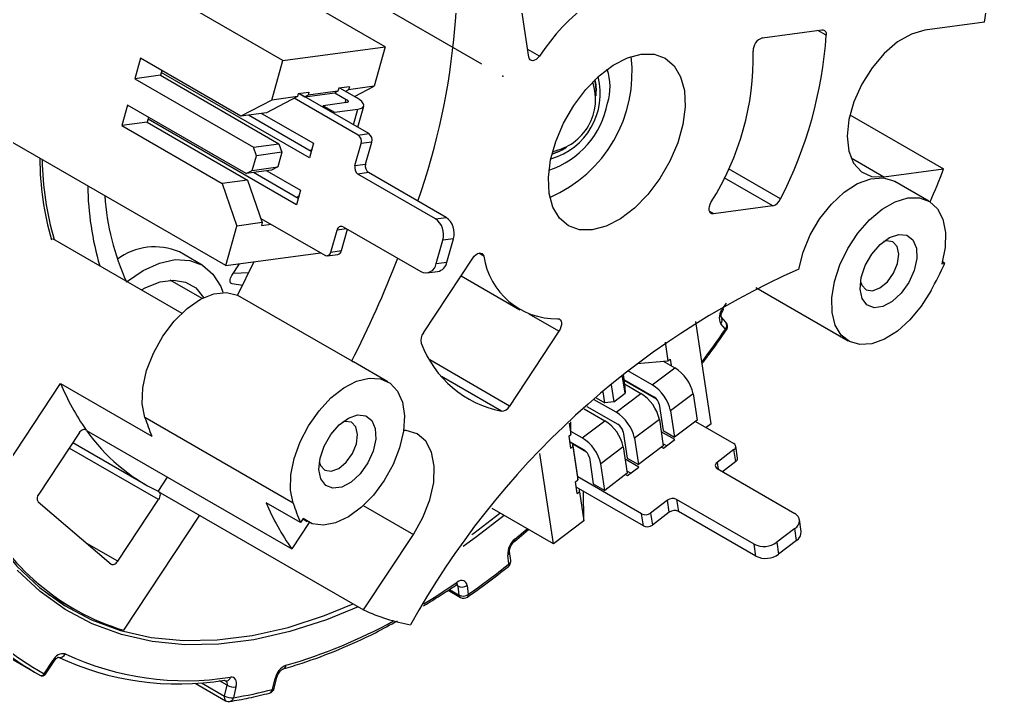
# Model space of a CAD drawing. Header units: millimetres. Extents: x 2517 to 4431, y 863 to 2540.
# Drawn here: x 3175.08 to 3193.18, y 1568.63 to 1581.31 of the extents above; entities that cross this region are included whole.
import ezdxf

# ---------------------------------------------------------------- set-up
doc = ezdxf.new("R2010")
doc.units = ezdxf.units.MM
doc.layers.add('实线', color=7, linetype='Continuous', lineweight=25)

msp = doc.modelspace()

# ---------------------------------------------------------------- linework, layer by layer
at = {"layer": '实线'}
for p, q in [((3183.6813, 1580.4802), (3168.418, 1589.2915)), ((3179.9809, 1580.5492), (3175.4837, 1583.1454)), ((3181.8822, 1580.804), (3177.8639, 1583.1237)), ((3184.5556, 1580.6123), (3184.3706, 1581.8548)), ((3193.0306, 1581.2603), (3191.9178, 1581.1111)), ((3188.9012, 1580.9693), (3190.0057, 1581.1173)), ((3190.0871, 1581.0185), (3189.9329, 1581.1075)), ((3179.9809, 1580.5492), (3181.8822, 1580.804)), ((3181.8822, 1580.804), (3181.6769, 1580.0681)), ((3184.7532, 1580.628), (3184.5345, 1580.7543)), ((3177.3326, 1580.5907), (3177.2262, 1580.2091)), ((3179.1994, 1579.513), (3177.3326, 1580.5907)), ((3179.7757, 1579.8133), (3179.9809, 1580.5492)), ((3177.7015, 1580.2728), (3177.2262, 1580.2091)), ((3177.7267, 1580.3632), (3177.7015, 1580.2728)), ((3177.7015, 1580.2728), (3179.9077, 1578.9992)), ((3180.4744, 1578.7353), (3177.7167, 1580.3273)), ((3177.2262, 1580.2091), (3179.4324, 1578.9355)), ((3181.2168, 1580.0589), (3181.0188, 1580.0323)), ((3181.6769, 1580.0681), (3181.2016, 1580.0044)), ((3181.2168, 1580.0589), (3181.2016, 1580.0044)), ((3181.3114, 1579.8777), (3181.6769, 1580.0681)), ((3180.251, 1579.877), (3179.6747, 1579.5767)), ((3180.251, 1579.877), (3179.7757, 1579.8133)), ((3180.2662, 1579.9315), (3180.251, 1579.877)), ((3180.2662, 1579.9315), (3180.4642, 1579.958)), ((3181.5793, 1579.1877), (3180.2863, 1579.9342)), ((3180.2863, 1579.9342), (3180.3914, 1579.8735)), ((3180.3914, 1579.8735), (3180.9459, 1579.9478)), ((3180.449, 1579.9035), (3180.3914, 1579.8735)), ((3181.0036, 1579.9778), (3180.449, 1579.9035)), ((3180.4642, 1579.958), (3180.449, 1579.9035)), ((3181.0036, 1579.9778), (3180.9459, 1579.9478)), ((3180.9459, 1579.9478), (3181.1581, 1579.8253)), ((3181.0188, 1580.0323), (3181.0036, 1579.9778)), ((3181.3561, 1579.8519), (3181.0388, 1580.035)), ((3181.2016, 1580.0044), (3181.144, 1579.9743)), ((3185.8087, 1579.8889), (3185.8087, 1579.9869)), ((3177.0894, 1579.7184), (3176.9829, 1579.3368)), ((3179.2955, 1578.4448), (3177.0894, 1579.7184)), ((3179.7757, 1579.8133), (3179.1994, 1579.513)), ((3181.3813, 1579.1612), (3180.1934, 1579.8469)), ((3180.7212, 1579.6831), (3180.728, 1579.7073)), ((3181.1637, 1579.7657), (3180.728, 1579.7073)), ((3180.728, 1579.7073), (3180.9401, 1579.5849)), ((3181.1406, 1579.7626), (3181.1581, 1579.8253)), ((3181.3732, 1579.3067), (3181.4834, 1579.7019)), ((3179.6747, 1579.5767), (3179.1994, 1579.513)), ((3180.5083, 1578.8566), (3179.3388, 1579.5317)), ((3179.5857, 1579.5648), (3180.5504, 1579.0079)), ((3180.9334, 1579.5606), (3180.9401, 1579.5849)), ((3180.9401, 1579.5849), (3181.3758, 1579.6433)), ((3181.2946, 1579.3521), (3181.3758, 1579.6433)), ((3190.528, 1579.5404), (3192.2704, 1578.5345)), ((3178.9166, 1576.7331), (3174.4194, 1579.3293)), ((3177.4582, 1579.4005), (3176.9829, 1579.3368)), ((3176.9829, 1579.3368), (3178.8497, 1578.2592)), ((3177.4834, 1579.4909), (3177.4582, 1579.4005)), ((3177.4582, 1579.4005), (3179.325, 1578.3229)), ((3180.2311, 1577.8631), (3177.4734, 1579.455)), ((3181.3813, 1579.1612), (3181.5793, 1579.1877)), ((3179.4324, 1578.9355), (3179.9077, 1578.9992)), ((3179.9077, 1578.9992), (3179.9621, 1578.8412)), ((3180.5504, 1579.0079), (3180.4744, 1578.7353)), ((3181.3217, 1578.5943), (3181.4357, 1579.0031)), ((3181.6338, 1579.0297), (3181.4357, 1579.0031)), ((3181.5198, 1578.6208), (3181.6338, 1579.0297)), ((3179.4868, 1578.7775), (3179.4324, 1578.9355)), ((3179.9621, 1578.8412), (3179.4868, 1578.7775)), ((3179.9621, 1578.8412), (3179.8861, 1578.5686)), ((3180.4932, 1578.8653), (3180.4999, 1578.8896)), ((3180.5181, 1578.8921), (3180.4999, 1578.8896)), ((3180.4999, 1578.8896), (3180.515, 1578.8809)), ((3185.1724, 1578.8846), (3185.2572, 1578.9336)), ((3179.4108, 1578.5049), (3179.4868, 1578.7775)), ((3181.3217, 1578.5943), (3181.5198, 1578.6208)), ((3190.5475, 1578.7375), (3191.1576, 1578.3854)), ((3179.7708, 1578.5085), (3179.2955, 1578.4448)), ((3179.2955, 1578.4448), (3179.4108, 1578.5049)), ((3179.4108, 1578.5049), (3179.8861, 1578.5686)), ((3180.265, 1577.9844), (3179.435, 1578.4635)), ((3179.6818, 1578.4966), (3180.3072, 1578.1356)), ((3179.8861, 1578.5686), (3179.7708, 1578.5085)), ((3181.5742, 1578.4628), (3181.3762, 1578.4363)), ((3182.8187, 1577.6035), (3181.3762, 1578.4363)), ((3183.0167, 1577.6301), (3181.5742, 1578.4628)), ((3189.2384, 1577.9755), (3188.2693, 1578.5349)), ((3191.1576, 1578.3854), (3192.2704, 1578.5345)), ((3179.325, 1578.3229), (3178.8497, 1578.2592)), ((3178.8497, 1578.2592), (3179.1219, 1577.4691)), ((3179.325, 1578.3229), (3179.5972, 1577.5328)), ((3189.0934, 1577.8463), (3188.1905, 1578.3676)), ((3191.9961, 1577.9317), (3191.3597, 1578.2991)), ((3180.3072, 1578.1356), (3180.2311, 1577.8631)), ((3180.2499, 1577.9931), (3180.2567, 1578.0174)), ((3180.2749, 1578.0198), (3180.2567, 1578.0174)), ((3180.2567, 1578.0174), (3180.2718, 1578.0087)), ((3187.989, 1577.6983), (3187.9158, 1577.7406)), ((3189.0934, 1577.8463), (3187.989, 1577.6983)), ((3179.5972, 1577.5328), (3179.1219, 1577.4691)), ((3179.57, 1577.6118), (3180.7579, 1576.926)), ((3179.5972, 1577.5328), (3179.582, 1577.4783)), ((3182.8187, 1577.6035), (3183.0167, 1577.6301)), ((3178.9166, 1576.7331), (3179.1219, 1577.4691)), ((3179.582, 1577.4783), (3179.76, 1577.5021)), ((3180.8732, 1576.9861), (3180.9872, 1577.3949)), ((3181.1652, 1577.4188), (3180.9872, 1577.3949)), ((3181.0712, 1577.0126), (3181.1818, 1577.4092)), ((3181.1025, 1577.455), (3182.545, 1576.6222)), ((3175.6931, 1577.2382), (3178.0998, 1575.8488)), ((3182.8331, 1576.7724), (3182.9548, 1577.2085)), ((3183.1528, 1577.235), (3182.9548, 1577.2085)), ((3183.0312, 1576.7989), (3183.1528, 1577.235)), ((3191.2057, 1577.194), (3191.153, 1577.1817)), ((3178.4794, 1576.7451), (3178.0551, 1576.99)), ((3180.8732, 1576.9861), (3181.0712, 1577.0126)), ((3178.9166, 1576.7331), (3180.6822, 1576.9697)), ((3179.4423, 1576.8036), (3179.139, 1576.1853)), ((3180.8043, 1576.9161), (3181.0023, 1576.9427)), ((3182.5934, 1575.4826), (3183.5128, 1576.8731)), ((3182.8331, 1576.7724), (3183.0312, 1576.7989)), ((3183.7166, 1576.9111), (3183.6228, 1576.9652)), ((3192.2948, 1576.7732), (3192.2461, 1576.8013)), ((3179.0296, 1576.5492), (3179.174, 1576.7676)), ((3182.6608, 1576.5975), (3182.8589, 1576.624)), ((3192.2364, 1576.7653), (3192.2948, 1576.7732)), ((3178.4769, 1576.123), (3177.8863, 1576.464)), ((3179.0595, 1576.5944), (3179.3487, 1576.6072)), ((3183.2963, 1576.5457), (3184.3907, 1575.9139)), ((3179.0355, 1576.3952), (3179.0126, 1576.4084)), ((3179.2298, 1576.3648), (3179.0355, 1576.3952)), ((3188.7791, 1576.3249), (3190.4963, 1575.3335)), ((3179.139, 1576.1853), (3181.2604, 1574.9606)), ((3188.1616, 1575.9372), (3188.2294, 1576.0373)), ((3185.1148, 1575.5134), (3184.5634, 1575.8317)), ((3188.2184, 1575.6818), (3188.1297, 1575.7799)), ((3187.9447, 1573.7902), (3187.6608, 1575.6966)), ((3188.2143, 1575.5523), (3188.1255, 1575.6505)), ((3185.1148, 1575.5134), (3184.1954, 1574.1229)), ((3187.0887, 1575.3091), (3187.1401, 1574.9642)), ((3187.1401, 1574.9642), (3187.182, 1574.996)), ((3187.182, 1574.996), (3187.2003, 1574.8734)), ((3181.2604, 1574.9606), (3181.2939, 1574.9429)), ((3181.9303, 1574.5756), (3181.2939, 1574.9429)), ((3184.1954, 1574.1229), (3182.7117, 1574.9794)), ((3186.5643, 1574.9139), (3187.1401, 1574.9642)), ((3186.8489, 1574.5158), (3187.2679, 1574.8344)), ((3187.0558, 1574.9568), (3187.2679, 1574.8344)), ((3184.0453, 1574.0277), (3182.93, 1574.6716)), ((3186.3439, 1574.359), (3186.2939, 1574.6949)), ((3186.3079, 1574.7065), (3186.3429, 1574.4716)), ((3186.8489, 1574.5158), (3186.3949, 1574.7779)), ((3174.3217, 1572.2382), (3175.8461, 1574.5437)), ((3175.8461, 1574.5437), (3177.5431, 1573.564)), ((3186.0867, 1574.5198), (3186.1344, 1574.1997)), ((3186.3213, 1574.6168), (3186.8821, 1574.293)), ((3186.3229, 1574.6061), (3186.9238, 1574.2592)), ((3186.3338, 1574.533), (3186.6393, 1574.3565)), ((3186.3429, 1574.4716), (3186.3439, 1574.359)), ((3185.8092, 1574.2753), (3185.9657, 1574.185)), ((3185.9657, 1574.185), (3185.9355, 1574.388)), ((3186.1344, 1574.1997), (3186.3439, 1574.359)), ((3186.1784, 1574.0061), (3186.6393, 1574.3565)), ((3187.6114, 1574.351), (3187.1923, 1574.0325)), ((3187.6114, 1574.351), (3187.6844, 1573.8609)), ((3185.6353, 1574.1161), (3186.2116, 1573.7834)), ((3186.1784, 1574.0061), (3185.7714, 1574.2411)), ((3186.1344, 1574.1997), (3185.9657, 1574.185)), ((3186.9802, 1574.1549), (3187.0532, 1573.6648)), ((3180.172, 1572.3144), (3177.4143, 1573.9064)), ((3185.5845, 1574.0688), (3185.9689, 1573.8469)), ((3187.1923, 1574.0325), (3187.2653, 1573.5423)), ((3181.1399, 1573.8378), (3181.0874, 1573.8256)), ((3185.3072, 1573.8029), (3185.3382, 1573.5944)), ((3185.3382, 1573.5944), (3185.336, 1573.8311)), ((3185.5498, 1573.5283), (3185.9689, 1573.8469)), ((3186.9828, 1573.8732), (3186.5218, 1573.5228)), ((3186.9828, 1573.8732), (3187.0558, 1573.3831)), ((3187.6844, 1573.8609), (3187.2653, 1573.5423)), ((3187.6539, 1573.8377), (3188.3698, 1573.4244)), ((3187.9447, 1573.7902), (3187.8548, 1573.7218)), ((3167.8034, 1573.5387), (3175.3553, 1569.1791)), ((3176.1962, 1573.6292), (3175.4393, 1572.4843)), ((3176.323, 1573.6755), (3176.2923, 1573.6932)), ((3176.3272, 1573.6696), (3180.1455, 1571.4653)), ((3185.2963, 1573.5626), (3185.3382, 1573.5944)), ((3185.2963, 1573.5626), (3185.3295, 1573.3398)), ((3185.5498, 1573.5283), (3185.3377, 1573.6508)), ((3186.3097, 1573.6453), (3186.3827, 1573.1551)), ((3187.272, 1573.4978), (3187.0168, 1573.6451)), ((3187.0532, 1573.6648), (3187.2653, 1573.5423)), ((3176.0722, 1573.4416), (3177.4226, 1572.6621)), ((3185.3112, 1573.4624), (3185.583, 1573.3055)), ((3185.3112, 1573.4624), (3185.3709, 1573.428)), ((3185.3295, 1573.3398), (3185.3714, 1573.3716)), ((3185.3714, 1573.3716), (3185.3709, 1573.428)), ((3185.4638, 1572.8042), (3185.3709, 1573.428)), ((3185.3714, 1573.3716), (3185.4643, 1572.7478)), ((3185.3725, 1573.4174), (3185.6248, 1573.2717)), ((3186.3123, 1573.3635), (3185.8933, 1573.045)), ((3186.3123, 1573.3635), (3186.3853, 1572.8734)), ((3186.5218, 1573.5228), (3186.5949, 1573.0327)), ((3187.0558, 1573.3831), (3186.5949, 1573.0327)), ((3187.0253, 1573.3599), (3187.0624, 1573.3385)), ((3187.1197, 1573.382), (3187.05, 1573.4223)), ((3187.0624, 1573.3385), (3187.272, 1573.4978)), ((3188.4379, 1573.1556), (3188.4047, 1573.3784)), ((3177.6647, 1572.3828), (3176.0055, 1573.3407)), ((3185.0115, 1571.5603), (3184.7609, 1573.2423)), ((3188.3709, 1573.3118), (3188.0566, 1573.0728)), ((3188.404, 1573.089), (3188.3709, 1573.3118)), ((3185.6812, 1573.1674), (3185.7542, 1572.6773)), ((3185.9663, 1572.5548), (3185.8933, 1573.045)), ((3186.6015, 1572.9881), (3186.3463, 1573.1354)), ((3186.3827, 1573.1551), (3186.5949, 1573.0327)), ((3188.0566, 1573.0728), (3188.0748, 1572.9502)), ((3188.404, 1573.089), (3188.1582, 1572.9021)), ((3186.3853, 1572.8734), (3185.9663, 1572.5548)), ((3186.3549, 1572.8502), (3186.392, 1572.8288)), ((3186.4492, 1572.8724), (3186.3795, 1572.9126)), ((3186.392, 1572.8288), (3186.6015, 1572.9881)), ((3188.0576, 1572.9601), (3189.5001, 1572.1274)), ((3177.6622, 1572.5365), (3177.8356, 1572.7988)), ((3185.4224, 1572.716), (3185.4643, 1572.7478)), ((3185.4556, 1572.4932), (3185.4224, 1572.716)), ((3186.6518, 1572.1184), (3185.4638, 1572.8042)), ((3185.4643, 1572.7478), (3185.4638, 1572.8042)), ((3185.7542, 1572.6773), (3185.9663, 1572.5548)), ((3177.6622, 1572.5365), (3181.4805, 1570.3322)), ((3186.6849, 1571.8956), (3185.4373, 1572.6158)), ((3185.4556, 1572.4932), (3185.4975, 1572.525)), ((3185.4975, 1572.525), (3185.497, 1572.5814)), ((3185.4975, 1572.525), (3185.5772, 1571.9904)), ((3185.5772, 1571.9904), (3185.5721, 1572.538)), ((3175.4267, 1572.3393), (3176.7884, 1571.1836)), ((3176.9078, 1571.238), (3177.6647, 1572.3828)), ((3180.3074, 1571.9563), (3179.671, 1572.3237)), ((3181.4758, 1572.2707), (3182.4069, 1571.7332)), ((3187.1347, 1572.372), (3186.8204, 1572.1331)), ((3187.1679, 1572.1492), (3187.1347, 1572.372)), ((3188.7459, 1571.554), (3187.3034, 1572.3868)), ((3187.3034, 1572.3868), (3187.3365, 1572.164)), ((3178.4287, 1572.094), (3177.0135, 1569.9537)), ((3185.0115, 1571.5603), (3183.8734, 1572.2173)), ((3186.6849, 1571.8956), (3186.6518, 1572.1184)), ((3186.8204, 1572.1331), (3186.8536, 1571.9103)), ((3187.1679, 1572.1492), (3186.8536, 1571.9103)), ((3188.779, 1571.3312), (3187.3365, 1572.164)), ((3180.4704, 1571.9567), (3180.1455, 1571.4653)), ((3180.3561, 1572.0298), (3180.3074, 1571.9563)), ((3180.3515, 1572.023), (3180.4304, 1571.9774)), ((3185.5772, 1571.9904), (3185.0115, 1571.5603)), ((3189.6205, 1571.7895), (3189.5873, 1572.0123)), ((3181.4805, 1570.3322), (3182.4069, 1571.7332)), ((3184.2865, 1571.6051), (3184.5502, 1571.8266)), ((3184.2954, 1571.649), (3184.5258, 1571.8407)), ((3189.5027, 1571.8457), (3189.1675, 1571.5908)), ((3189.5359, 1571.6229), (3189.5027, 1571.8457)), ((3176.9078, 1571.238), (3176.3341, 1571.5691)), ((3188.779, 1571.3312), (3188.7459, 1571.554)), ((3189.1675, 1571.5908), (3189.2007, 1571.3681)), ((3189.5359, 1571.6229), (3189.2007, 1571.3681)), ((3184.2191, 1571.251), (3184.1961, 1571.4169)), ((3184.1851, 1571.1855), (3184.1621, 1571.3514)), ((3183.0574, 1570.6963), (3183.2848, 1570.565)), ((3183.0792, 1570.711), (3183.2609, 1570.6061)), ((3183.2379, 1570.7719), (3183.2014, 1570.793)), ((3183.2609, 1570.6061), (3183.2379, 1570.7719)), ((3183.4067, 1570.7858), (3183.4297, 1570.6199)), ((3175.6107, 1570.6251), (3176.0877, 1570.3497)), ((3175.5429, 1569.1422), (3175.71, 1569.3949)), ((3175.5645, 1569.1346), (3175.7252, 1569.3777)), ((3179.9878, 1569.235), (3179.9897, 1569.2355)), ((3178.9424, 1568.9305), (3178.8034, 1569.0108)), ((3178.9382, 1569.0125), (3178.9378, 1569.0126)), ((3179.789, 1568.8531), (3179.8363, 1569.053)), ((3179.8209, 1568.8744), (3179.8682, 1569.0744)), ((3178.3508, 1568.9701), (3178.916, 1568.6438)), ((3178.4673, 1568.9775), (3178.8951, 1568.7305)), ((3178.8951, 1568.7305), (3178.9424, 1568.9305)), ((3179.1082, 1568.8987), (3179.0609, 1568.6987))]:
    msp.add_line(p, q, dxfattribs=at)
at = {"layer": '实线', "flags": 128}
for points in [[(3190.0057, 1581.1173), (3190.0238, 1581.1178), (3190.0403, 1581.1141), (3190.0548, 1581.1066), (3190.067, 1581.0952), (3190.0765, 1581.0803), (3190.0832, 1581.0622), (3190.0867, 1581.0415), (3190.0871, 1581.0185)], [(3191.9178, 1581.1111), (3191.6698, 1581.0398), (3191.4141, 1580.8934), (3191.1656, 1580.6804), (3190.9387, 1580.4133), (3190.7466, 1580.1075), (3190.6005, 1579.7808), (3190.5089, 1579.4522), (3190.477, 1579.1409), (3190.5068, 1578.8648), (3190.5965, 1578.6401), (3190.7409, 1578.4798), (3190.9316, 1578.3932), (3191.1576, 1578.3854)], [(3184.7532, 1580.628), (3184.7248, 1580.5948), (3184.6936, 1580.5686), (3184.6617, 1580.5513), (3184.631, 1580.5438), (3184.6034, 1580.5466), (3184.5808, 1580.5597), (3184.5645, 1580.582), (3184.5556, 1580.6123)], [(3186.6467, 1580.6671), (3186.8837, 1580.6645), (3187.0905, 1580.5905), (3187.258, 1580.4484), (3187.3788, 1580.2443), (3187.4477, 1579.9873), (3187.4616, 1579.6885), (3187.42, 1579.361), (3187.3246, 1579.0191), (3187.1797, 1578.6777), (3186.9915, 1578.3518), (3186.7684, 1578.0557), (3186.52, 1577.8021), (3186.2571, 1577.6024), (3185.9914, 1577.465), (3185.7344, 1577.3962), (3185.4973, 1577.3988), (3185.2905, 1577.4728), (3185.1231, 1577.6149), (3185.0023, 1577.819), (3184.9334, 1578.076), (3184.9195, 1578.3748), (3184.9611, 1578.7023), (3185.0565, 1579.0442), (3185.2014, 1579.3856), (3185.3895, 1579.7115), (3185.6127, 1580.0077), (3185.8611, 1580.2612), (3186.1239, 1580.461), (3186.3896, 1580.5983), (3186.6467, 1580.6671)], [(3185.8087, 1579.9869), (3185.8032, 1580.0799), (3185.7806, 1580.1865)], [(3185.7806, 1580.1865), (3185.8008, 1580.0979), (3185.8087, 1579.9869)], [(3181.1581, 1579.8253), (3181.1731, 1579.8156), (3181.1845, 1579.8058), (3181.1918, 1579.7963), (3181.1948, 1579.7876), (3181.1934, 1579.7799), (3181.1875, 1579.7735), (3181.1775, 1579.7687), (3181.1637, 1579.7657)], [(3181.3758, 1579.6433), (3181.4242, 1579.6538), (3181.4593, 1579.6705), (3181.4798, 1579.6928), (3181.4849, 1579.7198), (3181.4744, 1579.7504), (3181.4486, 1579.7834), (3181.4087, 1579.8177), (3181.3561, 1579.8519)], [(3184.9855, 1578.8091), (3185.1131, 1578.8536), (3185.1724, 1578.8846)], [(3185.1724, 1578.8846), (3185.1301, 1578.8618), (3184.9855, 1578.8091)], [(3189.5742, 1576.667), (3189.6561, 1576.9855), (3189.7904, 1577.3047), (3189.9698, 1577.6072), (3190.1843, 1577.8763), (3190.4222, 1578.0972), (3190.6705, 1578.2578), (3190.9154, 1578.3493), (3191.1435, 1578.3666), (3191.3422, 1578.3087), (3191.3597, 1578.2991)], [(3187.989, 1577.6983), (3187.9608, 1577.6995), (3187.9373, 1577.7109), (3187.9199, 1577.7319), (3187.9098, 1577.761), (3187.9075, 1577.7965), (3187.9132, 1577.8361), (3187.9266, 1577.8773), (3187.9468, 1577.9176)], [(3192.0353, 1576.2698), (3191.8551, 1575.9812), (3191.6434, 1575.7262), (3191.4112, 1575.518), (3191.1705, 1575.3673), (3190.9338, 1575.2818), (3190.7131, 1575.266), (3190.5199, 1575.3207), (3190.3642, 1575.4431), (3190.254, 1575.6269), (3190.195, 1575.8625), (3190.1902, 1576.1378), (3190.2399, 1576.4387), (3190.3415, 1576.7496), (3190.4897, 1577.0545), (3190.677, 1577.3375), (3190.8936, 1577.5843), (3191.1285, 1577.7819), (3191.3694, 1577.9203), (3191.6039, 1577.9922), (3191.82, 1577.994), (3192.0065, 1577.9255), (3192.1538, 1577.7904), (3192.2542, 1577.5956), (3192.3027, 1577.351), (3192.2966, 1577.0694), (3192.2364, 1576.7653)], [(3191.4362, 1577.3141), (3191.5867, 1577.2987), (3191.7003, 1577.2111), (3191.7646, 1577.0609), (3191.7728, 1576.8642), (3191.7239, 1576.6425), (3191.6233, 1576.4197), (3191.4817, 1576.2199), (3191.3147, 1576.0649), (3191.1402, 1575.9714), (3190.9772, 1575.9495), (3190.8434, 1576.0017), (3190.7532, 1576.1223), (3190.7164, 1576.2981), (3190.7371, 1576.5102), (3190.8129, 1576.7356), (3190.9357, 1576.9498), (3191.0921, 1577.1296), (3191.2652, 1577.2556), (3191.4362, 1577.3141)], [(3190.7241, 1576.4387), (3190.747, 1576.371), (3190.8283, 1576.2852), (3190.9473, 1576.2672), (3191.0859, 1576.3197), (3191.2232, 1576.4348), (3191.3381, 1576.5949), (3191.4132, 1576.7757), (3191.437, 1576.9496), (3191.4059, 1577.0902), (3191.3247, 1577.176), (3191.2057, 1577.194), (3191.2057, 1577.194)], [(3177.0734, 1576.4317), (3177.3798, 1576.6411), (3177.6859, 1576.7806), (3177.9797, 1576.8449), (3178.2501, 1576.8314), (3178.4867, 1576.7408), (3178.6804, 1576.5764), (3178.8236, 1576.3447), (3178.8639, 1576.2399)], [(3183.5128, 1576.8731), (3183.5399, 1576.9082), (3183.5704, 1576.9368), (3183.6023, 1576.9571), (3183.6336, 1576.9678), (3183.6624, 1576.9683), (3183.6868, 1576.9585), (3183.7052, 1576.939), (3183.7166, 1576.9111)], [(3177.3507, 1576.2813), (3177.434, 1576.3276), (3177.6974, 1576.4319), (3177.9464, 1576.4656), (3178.17, 1576.4272), (3178.3586, 1576.3184), (3178.5038, 1576.144), (3178.5072, 1576.1382)], [(3179.0355, 1576.3952), (3179.0205, 1576.4015), (3179.0089, 1576.4132), (3179.0014, 1576.4299), (3178.9982, 1576.4507), (3178.9996, 1576.4742), (3179.0056, 1576.4994), (3179.0158, 1576.5249), (3179.0296, 1576.5492)], [(3177.4143, 1573.9064), (3177.3651, 1574.1643), (3177.3759, 1574.4622), (3177.4462, 1574.7831), (3177.5719, 1575.1089), (3177.746, 1575.4211), (3177.9585, 1575.7019), (3178.1974, 1575.9353), (3178.449, 1576.1081), (3178.6992, 1576.2106), (3178.9336, 1576.2368), (3179.139, 1576.1853)], [(3188.176, 1575.9186), (3188.1762, 1575.919), (3188.1751, 1575.9227), (3188.1701, 1575.9288), (3188.1616, 1575.9372)], [(3185.0897, 1575.7457), (3185.1165, 1575.7412), (3185.1382, 1575.7266), (3185.1534, 1575.7029), (3185.1611, 1575.6715), (3185.1608, 1575.6344), (3185.1525, 1575.594), (3185.1369, 1575.5528), (3185.1148, 1575.5134)], [(3188.2279, 1575.5328), (3188.2281, 1575.5332), (3188.2272, 1575.5372), (3188.2225, 1575.5437), (3188.2143, 1575.5523)], [(3180.172, 1572.3144), (3180.1238, 1572.5591), (3180.13, 1572.8408), (3180.1905, 1573.1449), (3180.302, 1573.4559), (3180.4588, 1573.7576), (3180.6528, 1574.0345), (3180.874, 1574.2723), (3181.1111, 1574.4587), (3181.3517, 1574.5841), (3181.5835, 1574.6421), (3181.7945, 1574.6296), (3181.9738, 1574.5474), (3182.1121, 1574.3995), (3182.2025, 1574.1938), (3182.24, 1573.9407), (3182.223, 1573.6533), (3182.1521, 1573.3466), (3182.0311, 1573.0362), (3181.8662, 1572.7382), (3181.666, 1572.4679), (3181.4407, 1572.2394), (3181.2019, 1572.0644), (3180.9621, 1571.9519), (3180.7335, 1571.9077), (3180.5279, 1571.9342), (3180.3561, 1572.0298)], [(3181.3704, 1573.9579), (3181.5209, 1573.9426), (3181.6344, 1573.855), (3181.6988, 1573.7048), (3181.707, 1573.5081), (3181.6581, 1573.2863), (3181.5574, 1573.0635), (3181.4159, 1572.8638), (3181.2489, 1572.7088), (3181.0744, 1572.6153), (3180.9114, 1572.5934), (3180.7776, 1572.6456), (3180.6874, 1572.7661), (3180.6506, 1572.942), (3180.6712, 1573.1541), (3180.7471, 1573.3795), (3180.8698, 1573.5937), (3181.0262, 1573.7735), (3181.1993, 1573.8995), (3181.3704, 1573.9579)], [(3180.6583, 1573.0826), (3180.6812, 1573.0149), (3180.7624, 1572.9291), (3180.8814, 1572.9111), (3181.0201, 1572.9636), (3181.1573, 1573.0787), (3181.2722, 1573.2388), (3181.3473, 1573.4196), (3181.3711, 1573.5935), (3181.3401, 1573.734), (3181.2589, 1573.8198), (3181.1399, 1573.8378), (3181.1399, 1573.8378)], [(3176.1962, 1573.6292), (3176.2116, 1573.6494), (3176.2287, 1573.6667), (3176.2467, 1573.6801), (3176.2649, 1573.6891), (3176.2824, 1573.6931), (3176.2984, 1573.6922), (3176.3121, 1573.6862), (3176.323, 1573.6755)], [(3182.4069, 1571.7332), (3182.5847, 1572.048), (3182.7135, 1572.3775), (3182.7856, 1572.7024), (3182.7969, 1573.0039), (3182.7468, 1573.2645), (3182.6381, 1573.469), (3182.4772, 1573.6056), (3182.2734, 1573.6663), (3182.2252, 1573.669)], [(3177.6775, 1572.5277), (3177.6805, 1572.5249), (3177.6894, 1572.5116), (3177.6947, 1572.4945), (3177.6961, 1572.4744), (3177.6937, 1572.452), (3177.6874, 1572.4286), (3177.6776, 1572.4052), (3177.6647, 1572.3828)], [(3174.3091, 1572.1505), (3174.3255, 1572.1209), (3174.6558, 1571.6032), (3175.0329, 1571.1445), (3175.4547, 1570.7477), (3175.9185, 1570.4151), (3176.4215, 1570.1488), (3176.9606, 1569.9505), (3177.5325, 1569.8214), (3178.1338, 1569.7622), (3178.7607, 1569.7732), (3179.4095, 1569.8546), (3180.0761, 1570.0056), (3180.7565, 1570.2255), (3181.2901, 1570.4422)], [(3184.0972, 1572.0881), (3183.5801, 1571.6904), (3183.331, 1571.5116)], [(3183.497, 1571.7345), (3183.5319, 1571.7601), (3184.0186, 1572.1335)], [(3176.7884, 1571.1836), (3176.8001, 1571.1766), (3176.8139, 1571.1738), (3176.8292, 1571.1752), (3176.8455, 1571.1807), (3176.8621, 1571.1902), (3176.8785, 1571.2033), (3176.8939, 1571.2194), (3176.9078, 1571.238)], [(3181.3808, 1570.3898), (3180.7914, 1570.1485), (3180.1078, 1569.9275), (3179.438, 1569.7758), (3178.7862, 1569.694), (3178.1562, 1569.6829), (3177.5521, 1569.7424), (3176.9774, 1569.8722), (3176.4358, 1570.0714), (3175.9304, 1570.339), (3175.4644, 1570.6731), (3175.0406, 1571.0718)], [(3182.6002, 1570.4455), (3182.8234, 1570.5836), (3183.2235, 1570.8465)], [(3183.4067, 1570.7858), (3183.399, 1570.8173), (3183.3856, 1570.8432), (3183.3669, 1570.8625), (3183.3437, 1570.8747), (3183.3168, 1570.8792), (3183.287, 1570.8758), (3183.2556, 1570.8648), (3183.2235, 1570.8465)], [(3175.7252, 1569.3777), (3175.7253, 1569.378), (3175.7239, 1569.3813), (3175.7187, 1569.387), (3175.71, 1569.3949)], [(3179.1082, 1568.8987), (3179.1149, 1568.9388), (3179.1156, 1568.9762), (3179.1103, 1569.0096), (3179.0991, 1569.0379), (3179.0825, 1569.06), (3179.061, 1569.075), (3179.0355, 1569.0826), (3179.0067, 1569.0824)]]:
    msp.add_lwpolyline(points, dxfattribs=at)
at = {"layer": '实线'}
for centre, radius, start, end in [((3194.9948, 1573.8986), 22.4926, 150.32611, 161.82598), ((3194.9667, 1573.9153), 22.2926, 150.3261, 161.82597), ((3170.2962, 1582.226), 12.9279, 340.60851, 9.79992), ((3181.9384, 1583.1689), 11.2552, 350.23652, 357.17214), ((3188.1599, 1578.3832), 4.0799, 107.86595, 146.6171), ((3188.98, 1580.7305), 0.2514, 108.25263, 182.10437), ((3182.2221, 1581.5722), 7.8845, 332.85929, 355.97342), ((3183.9459, 1580.3275), 2.5304, 293.29154, 6.71384), ((3183.6822, 1580.6178), 5.0476, 327.65887, 1.17383), ((3184.6231, 1579.9365), 1.2618, 285.72994, 14.27544), ((3185.0025, 1580.0589), 1.0629, 343.35585, 17.88483), ((3184.8078, 1579.8299), 0.9898, 281.10651, 18.89886), ((3184.4079, 1580.0649), 1.6426, 288.53398, 349.10369), ((3181.2988, 1579.0444), 0.143, 343.24642, 54.77623), ((3181.4969, 1579.0709), 0.143, 343.24627, 54.77638), ((3181.2775, 1578.7881), 5.8199, 180.5729, 195.72135), ((3181.2275, 1578.8059), 5.727, 181.01228, 196.07513), ((3181.6567, 1578.5796), 0.143, 163.24668, 234.77602), ((3181.4586, 1578.5531), 0.143, 163.24645, 234.7762), ((3177.1009, 1584.3698), 16.2531, 336.6116, 338.95953), ((3182.0037, 1578.3052), 5.6545, 180.91514, 196.17227), ((3181.2904, 1578.3565), 4.6355, 184.01153, 204.53354), ((3189.0331, 1578.06), 0.222, 285.75555, 337.60687), ((3182.6125, 1577.3115), 0.3574, 343.24553, 54.77704), ((3182.8105, 1577.3381), 0.3574, 343.24546, 54.77709), ((3181.0658, 1577.3847), 0.0793, 62.4435, 172.59226), ((3177.5975, 1575.9101), 1.1728, 67.03373, 126.38697), ((3180.7946, 1576.9963), 0.0793, 242.44341, 352.59236), ((3180.9846, 1577.029), 0.0882, 281.59063, 349.26763), ((3163.4375, 1584.0917), 20.0258, 332.873, 338.86182), ((3182.8146, 1576.8399), 0.2204, 281.58812, 349.26967), ((3185.0664, 1577.1098), 1.3643, 188.37554, 270.9802), ((3195.8125, 1562.6114), 15.3778, 113.93304, 151.05055), ((3182.6366, 1576.7979), 0.1981, 242.4423, 352.59366), ((3177.032, 1584.3229), 17.028, 331.77529, 333.68077), ((3188.354, 1575.7673), 0.2566, 138.56306, 207.08183), ((3188.046, 1575.7178), 0.1042, 319.73596, 36.48799), ((3169.1374, 1588.8216), 23.2379, 323.31852, 325.17877), ((3188.1347, 1575.6197), 0.1042, 319.73157, 36.57966), ((3188.1294, 1575.6013), 0.12, 0, 42.11067), ((3188.1294, 1575.6013), 0.12, 325.17565, 0), ((3182.7686, 1575.3482), 0.2208, 142.52368, 194.5827), ((3184.426, 1575.9868), 1.9957, 200.35345, 259.00228), ((3186.8721, 1574.1894), 0.7567, 12.33003, 58.46118), ((3179.9557, 1576.2359), 4.4443, 202.37979, 215.17707), ((3186.453, 1573.8709), 0.7567, 12.33003, 58.46124), ((3186.2435, 1573.7116), 0.7567, 12.33002, 58.46122), ((3186.769, 1574.1088), 0.2162, 12.33047, 58.46126), ((3184.0407, 1574.2008), 0.1731, 271.51509, 333.26486), ((3182.4123, 1575.5914), 5.2744, 198.63096, 202.60506), ((3185.7826, 1573.3612), 0.7567, 12.32997, 58.46123), ((3185.5731, 1573.2019), 0.7567, 12.32999, 58.46122), ((3186.0985, 1573.5991), 0.2162, 12.3304, 58.46116), ((3179.155, 1575.6484), 3.4514, 214.98353, 244.37221), ((3185.154, 1572.8834), 0.7567, 12.33004, 58.46116), ((3188.3408, 1573.3678), 0.0636, 298.18679, 62.87529), ((3185.4699, 1573.1213), 0.2162, 12.33036, 58.46139), ((3188.0866, 1573.0168), 0.0636, 118.18672, 242.87546), ((3188.3649, 1573.1507), 0.0731, 302.33987, 3.83512), ((3175.5284, 1572.4035), 0.1203, 137.82543, 212.28972), ((3183.7628, 1574.0252), 4.4314, 202.57927, 215.28671), ((3185.159, 1573.9954), 5.2627, 198.6279, 202.79684), ((3187.2312, 1572.2402), 0.1634, 63.77915, 126.20013), ((3178.3208, 1574.222), 4.4641, 206.38426, 252.97148), ((3186.7239, 1572.265), 0.1634, 243.77936, 306.19993), ((3187.2644, 1572.0174), 0.1634, 63.77936, 126.19993), ((3189.4276, 1571.9859), 0.159, 298.18534, 62.87641), ((3186.7571, 1572.0422), 0.1634, 243.77935, 306.19994), ((3189.4382, 1571.7773), 0.1828, 302.33518, 3.84027), ((3184.5227, 1571.3685), 0.361, 129.00868, 182.72041), ((3184.255, 1571.6344), 0.043, 317.0411, 19.94435), ((3188.9263, 1571.9204), 0.4084, 243.7786, 306.20084), ((3184.1236, 1571.413), 0.0727, 301.94271, 1.97243), ((3188.9595, 1571.6976), 0.4084, 243.7786, 306.20084), ((3174.2367, 1583.6848), 15.9751, 305.13165, 308.51671), ((3184.1002, 1571.2345), 0.12, 308.48961, 0), ((3184.1429, 1571.1715), 0.0444, 315.98586, 18.47619), ((3184.147, 1571.2469), 0.0722, 301.84961, 3.27014), ((3184.1002, 1571.2345), 0.12, 0, 7.90754), ((3183.1721, 1570.8361), 0.0525, 310.61304, 11.38467), ((3183.1854, 1570.7689), 0.0525, 3.33329, 57.38124), ((3183.3107, 1570.9194), 0.1645, 243.70677, 305.6819), ((3183.3338, 1570.7535), 0.1645, 243.70676, 305.68187), ((3183.3133, 1570.6091), 0.0525, 183.30308, 237.15419), ((3183.3448, 1570.6689), 0.12, 240.00269, 305.10345), ((3183.38, 1570.6088), 0.0509, 311.59844, 12.64892), ((3177.7877, 1573.366), 4.8418, 217.9423, 241.41344), ((3177.8497, 1573.3755), 4.821, 217.94238, 241.41337), ((3182.9571, 1573.4728), 3.4703, 244.81804, 260.02844), ((3177.189, 1579.0586), 10.1652, 286.28771, 298.50672), ((3175.8973, 1569.3132), 0.2044, 80.13509, 156.42655), ((3178.044, 1574.2443), 5.2903, 244.77775, 279.22053), ((3175.8302, 1569.5603), 0.1118, 258.17027, 335.83969), ((3178.1666, 1574.2579), 5.2432, 244.77774, 279.22057), ((3180.1745, 1568.9834), 0.3453, 112.93673, 168.3677), ((3179.9589, 1569.3111), 0.0816, 292.23677, 353.18625), ((3175.4929, 1569.1646), 0.0547, 246.32226, 335.86914), ((3175.4991, 1569.163), 0.0561, 243.89858, 333.30017), ((3178.9292, 1569.0844), 0.0725, 238.86287, 276.97502), ((3178.8659, 1568.9596), 0.0819, 339.22356, 39.71834), ((3178.9203, 1569.0986), 0.0879, 281.58648, 349.40122), ((3179.8356, 1569.0885), 0.0355, 271.03565, 336.54902), ((3179.0732, 1569.1641), 0.2677, 240.7499, 277.50692), ((3177.8005, 1576.4384), 7.8417, 279.24894, 284.68921), ((3179.7041, 1568.902), 0.12, 284.6292, 346.69212), ((3179.7071, 1568.8639), 0.0826, 289.33444, 352.47594), ((3179.7883, 1568.8885), 0.0355, 271.0399, 336.53812), ((3178.9657, 1568.7016), 0.0763, 157.74477, 229.34661), ((3179.0259, 1568.9641), 0.2677, 240.74915, 277.50757), ((3178.9756, 1568.7135), 0.0865, 283.05371, 350.15131), ((3178.976, 1568.7477), 0.12, 240.00269, 279.18708)]:
    msp.add_arc(centre, radius, start, end, dxfattribs=at)
msp.add_ellipse((3175.4912, 1569.2414), major_axis=(-0.0721, 0.108), ratio=0.1736153, start_param=2.7181909, end_param=3.2145291, dxfattribs=at)
for points, knots in [([(3175.6754, 1601.2063), (3175.6608, 1601.2158), (3175.4772, 1601.3344), (3175.0917, 1601.5058), (3174.5215, 1601.714), (3173.9205, 1601.853), (3173.2957, 1601.9304), (3172.6479, 1601.9436), (3171.9799, 1601.8926), (3171.2948, 1601.7768), (3170.5959, 1601.5965), (3169.8873, 1601.3524), (3169.1728, 1601.0458), (3168.4567, 1600.6785), (3167.7428, 1600.2529), (3167.0348, 1599.7716), (3166.3364, 1599.2375), (3165.6507, 1598.6534), (3164.981, 1598.0227), (3164.3303, 1597.3486), (3163.7016, 1596.6344), (3163.0978, 1595.8837), (3162.5215, 1595.1003), (3161.9755, 1594.2879), (3161.4624, 1593.4505), (3160.9845, 1592.592), (3160.5443, 1591.7167), (3160.1437, 1590.8286), (3159.7849, 1589.932), (3159.4696, 1589.0312), (3159.1995, 1588.1302), (3158.9761, 1587.2333), (3158.8008, 1586.3446), (3158.6748, 1585.4684), (3158.599, 1584.6086), (3158.5745, 1583.7693), (3158.6018, 1582.9546), (3158.6816, 1582.1688), (3158.814, 1581.416), (3158.999, 1580.7008), (3159.236, 1580.0276), (3159.5236, 1579.4009), (3159.86, 1578.8246), (3160.2427, 1578.303), (3160.6675, 1577.8369), (3161.1354, 1577.4362), (3161.4857, 1577.178), (3161.6886, 1577.0721), (3161.7122, 1577.0598)], [0, 0, 0, 0, 0.0018725, 0.0234311, 0.0449803, 0.0665986, 0.0883635, 0.1103288, 0.1325186, 0.1549272, 0.1775256, 0.2002712, 0.2231181, 0.2460253, 0.2689601, 0.2918955, 0.3148171, 0.3377181, 0.3605962, 0.3834514, 0.4062859, 0.4291027, 0.4519056, 0.4746986, 0.497486, 0.5202722, 0.5430613, 0.5658567, 0.5886631, 0.611485, 0.6343267, 0.6571926, 0.6800862, 0.7030105, 0.7259666, 0.7489535, 0.771966, 0.7949933, 0.8180089, 0.8409811, 0.8638672, 0.8866169, 0.9091792, 0.9315138, 0.9536039, 0.9754646, 0.997144, 1, 1, 1, 1]), ([(3188.1324, 1575.7762), (3188.1327, 1575.7758), (3188.134, 1575.7739), (3188.1304, 1575.7834), (3188.1309, 1575.8067), (3188.1377, 1575.8412), (3188.1527, 1575.8809), (3188.1684, 1575.9063), (3188.176, 1575.9187)], [0, 0, 0, 0, 0.0432014, 0.2231971, 0.4045168, 0.5931994, 0.8009167, 1, 1, 1, 1]), ([(3187.7779, 1574.9103), (3187.819, 1574.9648), (3187.9725, 1575.1684), (3188.1199, 1575.3788), (3188.2279, 1575.5328)], [0, 0, 0, 0, 0.2676223, 1, 1, 1, 1]), ([(3184.1961, 1571.4169), (3184.1956, 1571.4228), (3184.1946, 1571.4348), (3184.1998, 1571.4678), (3184.2134, 1571.5074), (3184.2363, 1571.5499), (3184.263, 1571.5843), (3184.2798, 1571.5992), (3184.2865, 1571.6051)], [0, 0, 0, 0, 0.152509, 0.3116284, 0.486411, 0.6757471, 0.8708199, 1, 1, 1, 1]), ([(3183.4139, 1570.5707), (3183.5353, 1570.6574), (3183.7901, 1570.8393), (3184.0427, 1571.0371), (3184.1749, 1571.1406)], [0, 0, 0, 0, 0.47644864, 1, 1, 1, 1]), ([(3182.5941, 1570.4074), (3182.742, 1570.4967), (3182.9465, 1570.6201), (3183.15, 1570.7581), (3183.2063, 1570.7963)], [0, 0, 0, 0, 0.7235942, 1, 1, 1, 1]), ([(3183.2063, 1570.7963), (3183.2129, 1570.8001), (3183.2268, 1570.8081), (3183.2293, 1570.8081), (3183.2306, 1570.8082)], [0, 0, 0, 0, 0.4830703, 1, 1, 1, 1]), ([(3179.9878, 1569.2349), (3180.1054, 1569.2699), (3180.446, 1569.3711), (3181.0173, 1569.5878), (3181.6102, 1569.8519), (3181.9768, 1570.0551), (3182.1145, 1570.1314)], [0, 0, 0, 0, 0.1684612, 0.4879712, 0.8076014, 1, 1, 1, 1]), ([(3175.7252, 1569.3777), (3175.7341, 1569.3899), (3175.7513, 1569.4135), (3175.7786, 1569.4374), (3175.7995, 1569.4504), (3175.81, 1569.4523), (3175.8079, 1569.4524), (3175.8075, 1569.4524)], [0, 0, 0, 0, 0.2567015, 0.4964535, 0.7149709, 0.9506391, 1, 1, 1, 1]), ([(3179.8682, 1569.0744), (3179.872, 1569.0876), (3179.8799, 1569.1146), (3179.9031, 1569.158), (3179.9313, 1569.1948), (3179.9588, 1569.2199), (3179.9791, 1569.2321), (3179.9852, 1569.2341), (3179.9878, 1569.2349)], [0, 0, 0, 0, 0.1793916, 0.3680057, 0.5628971, 0.7316615, 0.885385, 1, 1, 1, 1]), ([(3175.4757, 1569.1119), (3175.4833, 1569.1088), (3175.4985, 1569.1025), (3175.5245, 1569.1041), (3175.5464, 1569.1145), (3175.5597, 1569.1265), (3175.5635, 1569.1338), (3175.5642, 1569.1351)], [0, 0, 0, 0, 0.243252, 0.4867729, 0.7400968, 0.9527344, 1, 1, 1, 1]), ([(3178.9952, 1568.6292), (3179.1115, 1568.6495), (3179.3558, 1568.6919), (3179.6043, 1568.7536), (3179.7344, 1568.7859)], [0, 0, 0, 0, 0.4764665, 1, 1, 1, 1])]:
    msp.add_open_spline(points, degree=3, knots=knots, dxfattribs=at)
msp.add_open_spline([(3175.5429, 1569.1422), (3175.5452, 1569.1406), (3175.5473, 1569.1392), (3175.5492, 1569.1378)], degree=3, dxfattribs=at)
msp.add_point((3184.0692, 1580.2563), dxfattribs=at)

doc.saveas('drawing.dxf')
